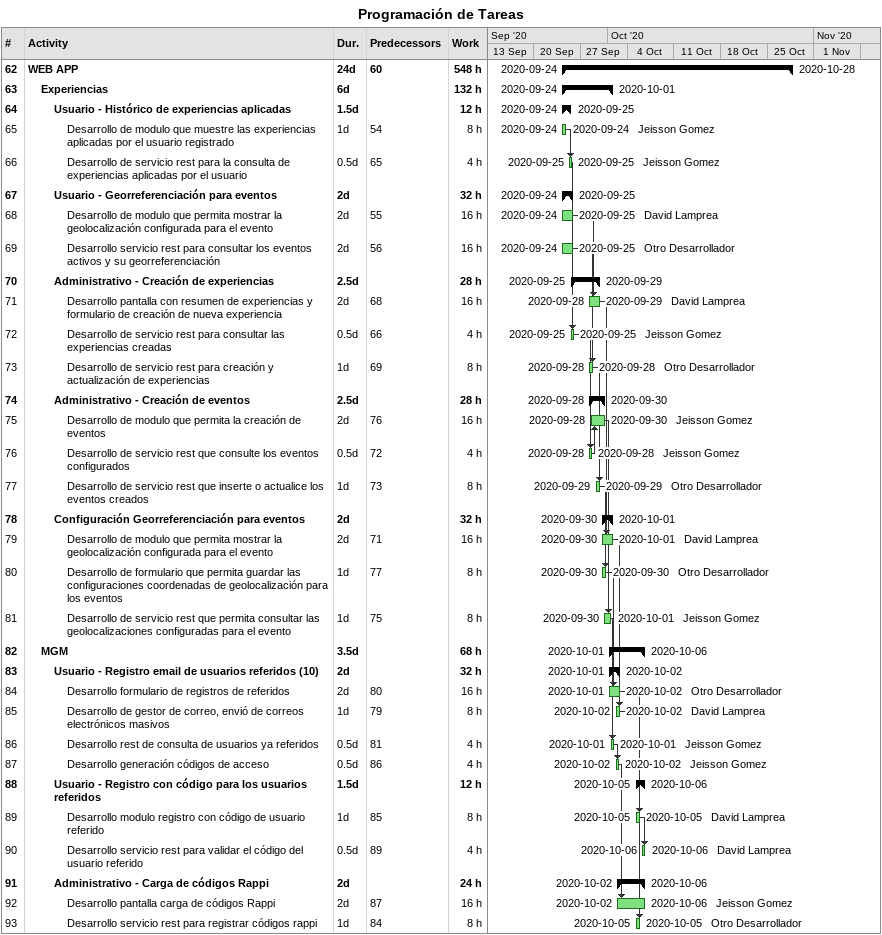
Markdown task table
Programación de Tareas

| ID | Level | Task | Duration | Start | Finish | Predecessors | Resources | Work (h) |
|---|---|---|---|---|---|---|---|---|
| 62 | 1 | **WEB APP** | 24d | 2020-09-24 | 2020-10-28 | 60 |  | 548 |
| 63 | 2 | **Experiencias** | 6d | 2020-09-24 | 2020-10-01 |  |  | 132 |
| 64 | 3 | **Usuario - Histórico de experiencias aplicadas** | 1.5d | 2020-09-24 | 2020-09-25 |  |  | 12 |
| 65 | 4 | Desarrollo de modulo que muestre las experiencias aplicadas por el usuario registrado | 1d | 2020-09-24 | 2020-09-24 | 54 | Jeisson Gomez | 8 |
| 66 | 4 | Desarrollo de servicio rest para la consulta de experiencias aplicadas por el usuario | 0.5d | 2020-09-25 | 2020-09-25 | 65 | Jeisson Gomez | 4 |
| 67 | 3 | **Usuario - Georreferenciación para eventos** | 2d | 2020-09-24 | 2020-09-25 |  |  | 32 |
| 68 | 4 | Desarrollo de modulo que permita mostrar la geolocalización configurada para el evento | 2d | 2020-09-24 | 2020-09-25 | 55 | David Lamprea | 16 |
| 69 | 4 | Desarrollo servicio rest para consultar los eventos activos y su georreferenciación | 2d | 2020-09-24 | 2020-09-25 | 56 | Otro Desarrollador | 16 |
| 70 | 3 | **Administrativo - Creación de experiencias** | 2.5d | 2020-09-25 | 2020-09-29 |  |  | 28 |
| 71 | 4 | Desarrollo pantalla con resumen de experiencias y formulario de creación de nueva experiencia | 2d | 2020-09-28 | 2020-09-29 | 68 | David Lamprea | 16 |
| 72 | 4 | Desarrollo de servicio rest para consultar las experiencias creadas | 0.5d | 2020-09-25 | 2020-09-25 | 66 | Jeisson Gomez | 4 |
| 73 | 4 | Desarrollo de servicio rest para creación y actualización de experiencias | 1d | 2020-09-28 | 2020-09-28 | 69 | Otro Desarrollador | 8 |
| 74 | 3 | **Administrativo - Creación de eventos** | 2.5d | 2020-09-28 | 2020-09-30 |  |  | 28 |
| 75 | 4 | Desarrollo de modulo que permita la creación de eventos | 2d | 2020-09-28 | 2020-09-30 | 76 | Jeisson Gomez | 16 |
| 76 | 4 | Desarrollo de servicio rest que consulte los eventos configurados | 0.5d | 2020-09-28 | 2020-09-28 | 72 | Jeisson Gomez | 4 |
| 77 | 4 | Desarrollo de servicio rest que inserte o actualice los eventos creados | 1d | 2020-09-29 | 2020-09-29 | 73 | Otro Desarrollador | 8 |
| 78 | 3 | **Configuración Georreferenciación para eventos** | 2d | 2020-09-30 | 2020-10-01 |  |  | 32 |
| 79 | 4 | Desarrollo de modulo que permita mostrar la geolocalización configurada para el evento | 2d | 2020-09-30 | 2020-10-01 | 71 | David Lamprea | 16 |
| 80 | 4 | Desarrollo de formulario que permita guardar las configuraciones coordenadas de geolocalización para los eventos | 1d | 2020-09-30 | 2020-09-30 | 77 | Otro Desarrollador | 8 |
| 81 | 4 | Desarrollo de servicio rest que permita consultar las geolocalizaciones configuradas para el evento | 1d | 2020-09-30 | 2020-10-01 | 75 | Jeisson Gomez | 8 |
| 82 | 2 | **MGM** | 3.5d | 2020-10-01 | 2020-10-06 |  |  | 68 |
| 83 | 3 | **Usuario - Registro email de usuarios referidos (10)** | 2d | 2020-10-01 | 2020-10-02 |  |  | 32 |
| 84 | 4 | Desarrollo formulario de registros de referidos | 2d | 2020-10-01 | 2020-10-02 | 80 | Otro Desarrollador | 16 |
| 85 | 4 | Desarrollo de gestor de correo, envió de correos electrónicos masivos | 1d | 2020-10-02 | 2020-10-02 | 79 | David Lamprea | 8 |
| 86 | 4 | Desarrollo rest de consulta de usuarios ya referidos | 0.5d | 2020-10-01 | 2020-10-01 | 81 | Jeisson Gomez | 4 |
| 87 | 4 | Desarrollo generación códigos de acceso | 0.5d | 2020-10-02 | 2020-10-02 | 86 | Jeisson Gomez | 4 |
| 88 | 3 | **Usuario - Registro con código para los usuarios referidos** | 1.5d | 2020-10-05 | 2020-10-06 |  |  | 12 |
| 89 | 4 | Desarrollo modulo registro con código de usuario referido | 1d | 2020-10-05 | 2020-10-05 | 85 | David Lamprea | 8 |
| 90 | 4 | Desarrollo servicio rest para validar el código del usuario referido | 0.5d | 2020-10-06 | 2020-10-06 | 89 | David Lamprea | 4 |
| 91 | 3 | **Administrativo - Carga de códigos Rappi** | 2d | 2020-10-02 | 2020-10-06 |  |  | 24 |
| 92 | 4 | Desarrollo pantalla carga de códigos Rappi | 2d | 2020-10-02 | 2020-10-06 | 87 | Jeisson Gomez | 16 |
| 93 | 4 | Desarrollo servicio rest para registrar códigos rappi | 1d | 2020-10-05 | 2020-10-05 | 84 | Otro Desarrollador | 8 |
